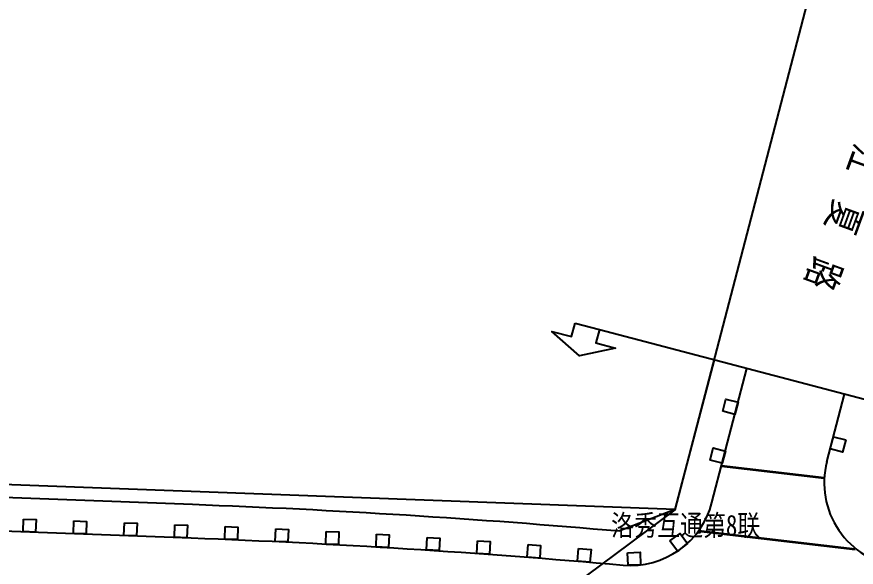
# Model space of a CAD drawing. Extents: x 0 to 558779, y 0 to 2762081.
# Drawn here: x 520279.3 to 520379.1, y 2757673 to 2757738.5 of the extents above; entities that cross this region are included whole.
import ezdxf

# ---------------------------------------------------------------- set-up
doc = ezdxf.new("R2010")
doc.units = 0
doc.header["$LTSCALE"] = 20
for name, color, linetype in [('0-路名', 7, 'Continuous'), ('DL-人行道边线', 1, 'Continuous'), ('DL-树池', 110, 'Continuous'), ('DL-非机动车道边线', 6, 'Continuous'), ('FD-斑马线', 243, 'Continuous'), ('QL-主线桥墩', 191, 'Continuous'), ('RD-红线', 230, 'Continuous'), ('YD-G1', 3, 'Continuous'), ('分界线', 11, 'Continuous'), ('文本', 3, 'Continuous')]:
    doc.layers.add(name, color=color, linetype=linetype)
doc.styles.add('仿宋', font='simfang_0.ttf', dxfattribs={"width": 0.8})

# ---------------------------------------------------------------- blocks, each defined once
blk = doc.blocks.new('shuchi01')
at = {"layer": 'DL-树池', "color": 3}
blk.add_lwpolyline([(-0.75, 1.5), (0.75, 1.5), (0.75, 0), (-0.75, 0)], close=True, dxfattribs=at)
blk = doc.blocks.new('主线桥墩10.09')
at = {"layer": '文本', "style": '仿宋', "width": 0.8}
blk.add_text('洛秀互通第8联', height=2.5, dxfattribs=at).set_placement((3329.1046, -323.149))

msp = doc.modelspace()

# ---------------------------------------------------------------- linework, layer by layer
at = {"layer": 'DL-人行道边线'}
msp.add_line((520357.593, 2757679.863), (520362.237, 2757697.687), dxfattribs=at)
at = {"layer": 'DL-人行道边线', "flags": 128}
for points in [[(520251.103, 2757682.327), (520300.202, 2757680.497)], [(520357.593, 2757679.863), (520350.995, 2757677.322)]]:
    msp.add_lwpolyline(points, dxfattribs=at)
msp.add_lwpolyline([(520300.202, 2757680.497, -0.012599), (520350.995, 2757677.322, -0.012599)], format="xyb", dxfattribs=at)
at = {"layer": 'DL-非机动车道边线'}
for p, q in [((520361.948, 2757680.711), (520366.105, 2757696.669)), ((520375.611, 2757685.558), (520377.71, 2757693.615))]:
    msp.add_line(p, q, dxfattribs=at)
at = {"layer": 'DL-非机动车道边线', "flags": 128}
msp.add_lwpolyline([(520250.954, 2757678.33), (520300.053, 2757676.5)], dxfattribs=at)
msp.add_lwpolyline([(520300.053, 2757676.5, -0.012784), (520351.388, 2757673.272, -0.012784)], format="xyb", dxfattribs=at)
at = {"layer": 'DL-非机动车道边线'}
for centre, start, end in [((520385.288, 2757683.036), 165.39652, 263.08636), ((520352.271, 2757683.233), 264.93643, 345.39652)]:
    msp.add_arc(centre, 10, start, end, dxfattribs=at)
at = {"layer": 'FD-斑马线', "lineweight": 35}
for points in [[(520363.086, 2757685.079), (520375.289, 2757683.655)], [(520360.353, 2757677.344), (520378.976, 2757675.17)]]:
    msp.add_lwpolyline(points, dxfattribs=at)
at = {"layer": 'RD-红线'}
msp.add_lwpolyline([(520357.584, 2757679.826), (520357.584, 2757679.826), (520405.64, 2757864.274)], dxfattribs=at)
msp.add_lwpolyline([(520336.48, 2757664.135), (520357.584, 2757679.826, 0.351814)], format="xyb", dxfattribs=at)
at = {"layer": 'YD-G1'}
msp.add_lwpolyline([(520165.786, 2757687.01), (520177.533, 2757670.061), (520247.065, 2757667.47), (520273.4, 2757666.488), (520335.247, 2757664.184), (520336.48, 2757664.138), (520357.584, 2757679.828), (520357.593, 2757679.863), (520165.786, 2757687.01)], close=True, dxfattribs=at)
at = {"layer": '分界线'}
msp.add_line((520348.576, 2757701.282), (520395.554, 2757688.919), dxfattribs=at)
msp.add_lwpolyline([(520345.675, 2757702.045), (520348.576, 2757701.282), (520348.157, 2757699.689), (520350.478, 2757699.078), (520346.203, 2757698.156), (520342.935, 2757701.063), (520345.256, 2757700.452), (520345.675, 2757702.045)], dxfattribs=at)

# ---------------------------------------------------------------- block references
at = {"layer": 'DL-树池'}
for p, rotation in [((520364.868, 2757691.918), 75.39651896241905), ((520376.197, 2757687.809), 255.3965189622194), ((520363.355, 2757686.112), 75.39651896241905), ((520280.82, 2757677.217), 357.8662511211572), ((520286.816, 2757676.993), 357.8662511211572), ((520292.812, 2757676.77), 357.8662511211572), ((520298.808, 2757676.547), 357.8662511211572), ((520304.804, 2757676.323), 357.8662511211572), ((520310.797, 2757676.042), 357.8662511211572), ((520316.795, 2757675.737), 357.8662511211572), ((520322.776, 2757675.396), 357.4072488208473), ((520328.763, 2757675.027), 356.8399638751628), ((520334.746, 2757674.612), 356.2726789294783), ((520358.45, 2757675.37), 36.37395627090813), ((520340.727, 2757674.161), 355.7053939837937), ((520346.705, 2757673.674), 355.1381090381092), ((520352.718, 2757673.263), 1.996488562441528)]:
    msp.add_blockref('shuchi01', p, dxfattribs=dict(at, rotation=rotation))
at = {"layer": 'QL-主线桥墩'}
msp.add_blockref('主线桥墩10.09', (517020.86, 2757999.896), dxfattribs=at)

# ---------------------------------------------------------------- texts
at = {"layer": '0-路名', "lineweight": 35, "style": '仿宋', "width": 0.75}
msp.add_text('江  夏  路', height=3.5, rotation=249.97711, dxfattribs=at).set_placement((520379.104, 2757723.593))

doc.saveas('drawing.dxf')
